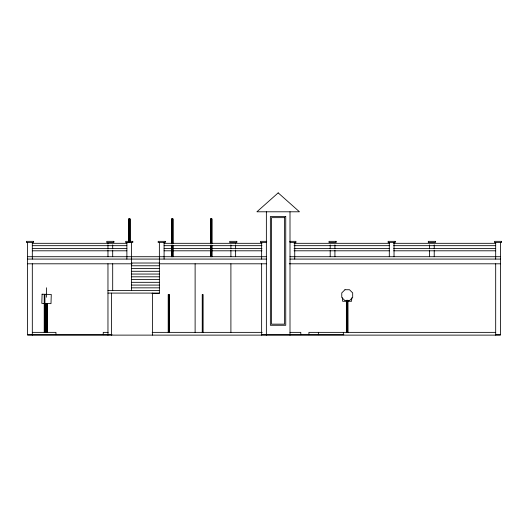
<?xml version="1.0" encoding="UTF-8"?>
<svg xmlns="http://www.w3.org/2000/svg" width="528" height="528" viewBox="0 0 528 528"><rect width="100%" height="100%" fill="white"/><g stroke="black" fill="none" stroke-linecap="round" stroke-linejoin="round"><path stroke-width="0.79" d="M266.759 241.342L260.456 241.342L260.456 242.524L266.363 242.524M289.615 241.342L295.918 241.342L295.918 242.524L290.004 242.524M32.314 243.316L126.878 243.316M164.089 243.316L261.967 243.316M294.063 243.316L389.525 243.316M393.644 243.316L495.686 243.316M32.314 245.678L126.878 245.678M164.089 245.678L261.967 245.678M294.063 245.678L389.525 245.678M393.644 245.678L495.686 245.678M32.314 248.437L126.878 248.437M164.089 248.437L261.967 248.437M294.063 248.437L389.525 248.437M393.644 248.437L495.686 248.437M32.314 250.8L126.878 250.8M164.089 250.8L261.967 250.8M294.063 250.8L389.525 250.8M393.644 250.8L495.686 250.8M27.581 256.714L266.363 256.714M290.004 256.714L500.419 256.714M27.581 259.076L266.363 259.076M290.004 259.076L500.419 259.076M131.584 263.017L159.364 263.017M27.581 263.802L132.125 263.802M159.185 263.802L266.363 263.802M289.252 263.802L500.419 263.802M131.584 265.775L159.364 265.775M131.584 268.534L159.364 268.534M131.584 271.286L159.364 271.286M131.584 274.045L159.364 274.045M131.584 276.804L159.364 276.804M131.584 279.563L159.364 279.563M131.584 282.322L159.364 282.322M131.584 285.08L159.364 285.08M131.584 287.839L159.364 287.839M107.963 290.598L159.364 290.598M107.963 293.093L159.364 293.093M152.005 293.357L159.364 293.357L159.364 242.524M32.314 332.363L55.955 332.363L55.955 334.726M108.154 332.363L103.237 332.363L103.237 334.726M152.156 332.363L262.185 332.363M290.004 332.363L300.795 332.363L300.795 334.726M495.686 332.363L308.92 332.363L308.92 334.726M27.581 334.726L112.035 334.726M261.637 334.726L343.867 334.726M495.686 334.726L500.419 334.726M500.419 242.524L500.419 335.122L27.581 335.122L27.581 242.524M495.686 242.524L495.686 259.076M495.686 263.802L495.686 335.122M434.221 244.886L434.221 248.827M434.221 250.404L434.221 256.714M429.495 244.886L429.495 248.827M429.495 250.404L429.495 256.714M394.027 242.524L394.027 256.714M389.301 242.524L389.301 256.714M351.826 297.772L351.549 301.283L342.652 301.283L342.368 297.772M347.893 300.293L347.893 332.363M347.695 300.293L347.754 332.363M347.569 300.293L347.569 332.363M347.523 300.293L347.523 332.363M347.384 300.293L347.384 332.363M346.698 300.293L346.744 332.363M346.513 300.293L346.573 332.363M346.375 300.293L346.375 332.363M343.345 332.363L343.345 334.726M334.924 244.886L334.924 248.827M334.924 250.404L334.924 256.714M330.198 244.886L330.198 248.827M330.198 250.404L330.198 256.714M318.377 332.363L318.377 334.726M294.736 242.524L294.736 259.076M290.004 211.794L290.004 335.122M266.363 211.794L266.363 335.122M261.637 242.524L261.637 259.076M261.637 263.802L261.637 335.122M235.627 243.316L235.627 243.659M235.627 244.886L235.627 249.025M235.627 250.404L235.627 256.714M230.901 244.886L230.901 248.827M230.901 250.404L230.901 256.714M230.901 263.802L230.901 332.363M211.959 243.553L211.959 218.882L210.58 218.882L210.58 243.553M211.959 245.197L211.959 256.714M211.774 218.882L211.774 243.553M211.774 245.197L211.774 256.714M211.589 218.882L211.589 243.553M211.589 245.197L211.589 256.714M210.949 218.882L210.949 243.553M210.949 245.197L210.949 256.714M210.778 218.882L210.778 243.553M210.778 245.197L210.778 256.714M210.58 245.197L210.58 256.714M203.122 332.363L203.122 294.538L202.237 294.538L202.237 332.363M202.429 294.538L202.429 332.363M195.116 263.802L195.116 332.363M173.019 243.553L173.019 218.882L171.64 218.882L171.64 243.553M173.019 245.197L173.019 256.714M172.834 218.882L172.834 243.553M172.834 245.197L172.834 256.714M172.649 218.882L172.649 243.553M172.649 245.197L172.649 256.714M172.009 218.882L172.009 243.553M172.009 245.197L172.009 256.714M171.838 218.882L171.838 243.553M171.838 245.197L171.838 256.714M171.64 245.197L171.64 256.714M169.528 332.363L169.528 294.538L168.208 294.538L168.208 332.363M168.841 294.538L168.894 332.363M164.089 242.524L164.089 259.076M152.579 293.093L152.579 335.122M131.584 242.524L131.584 290.598M130.099 241.91L130.099 218.882L128.72 218.882L128.72 241.91M129.914 218.882L129.914 241.91M129.73 218.882L129.73 241.91M129.089 218.882L129.089 241.91M128.918 218.882L128.918 241.91M126.878 242.524L126.878 259.076M112.695 244.886L112.695 248.827M112.695 250.404L112.695 256.714M112.695 263.802L112.695 290.737M111.573 293.093L111.573 335.122M107.963 243.316L107.963 243.659M107.963 244.886L107.963 249.025M107.963 250.404L107.963 256.714M107.963 263.802L107.963 335.122M47.269 303.481L47.269 332.264M47.071 303.481L47.071 332.264M46.9 303.481L46.9 332.264M46.497 287.767L46.497 297.224M46.259 303.481L46.259 332.264M46.075 303.481L46.075 332.264M45.89 303.481L45.89 332.264M44.92 332.363L44.92 294.538L44.227 294.538L44.227 332.363M32.314 242.524L32.314 259.076M32.314 263.802L32.314 335.122M42.095 294.195L41.818 303.369L50.992 303.646L51.275 294.472L42.095 294.195M344.962 289.727L341.761 292.921L341.761 297.449L344.962 300.643L349.483 300.643L352.684 297.449L352.684 292.921L349.483 289.727L344.962 289.727M278.183 192.878L256.905 211.794L299.462 211.794L278.183 192.878M285.74 216.52L270.369 216.52L270.369 325.274L285.74 325.274L285.74 216.52M284.612 217.648L271.498 217.648L271.498 324.146L284.612 324.146L284.612 217.648M33.495 241.342L26.4 241.342L26.4 242.524L33.495 242.524L33.495 241.342M113.876 241.342L106.781 241.342L106.781 242.524L113.876 242.524L113.876 241.342M132.785 241.342L125.697 241.342L125.697 242.524L132.785 242.524L132.785 241.342M165.271 241.342L158.176 241.342L158.176 242.524L165.271 242.524L165.271 241.342M236.815 241.342L229.72 241.342L229.72 242.524L236.815 242.524L236.815 241.342M336.105 241.342L329.017 241.342L329.017 242.524L336.105 242.524L336.105 241.342M395.215 241.342L388.12 241.342L388.12 242.524L395.215 242.524L395.215 241.342M435.402 241.342L428.314 241.342L428.314 242.524L435.402 242.524L435.402 241.342M501.6 241.342L494.505 241.342L494.505 242.524L501.6 242.524L501.6 241.342"/></g></svg>
